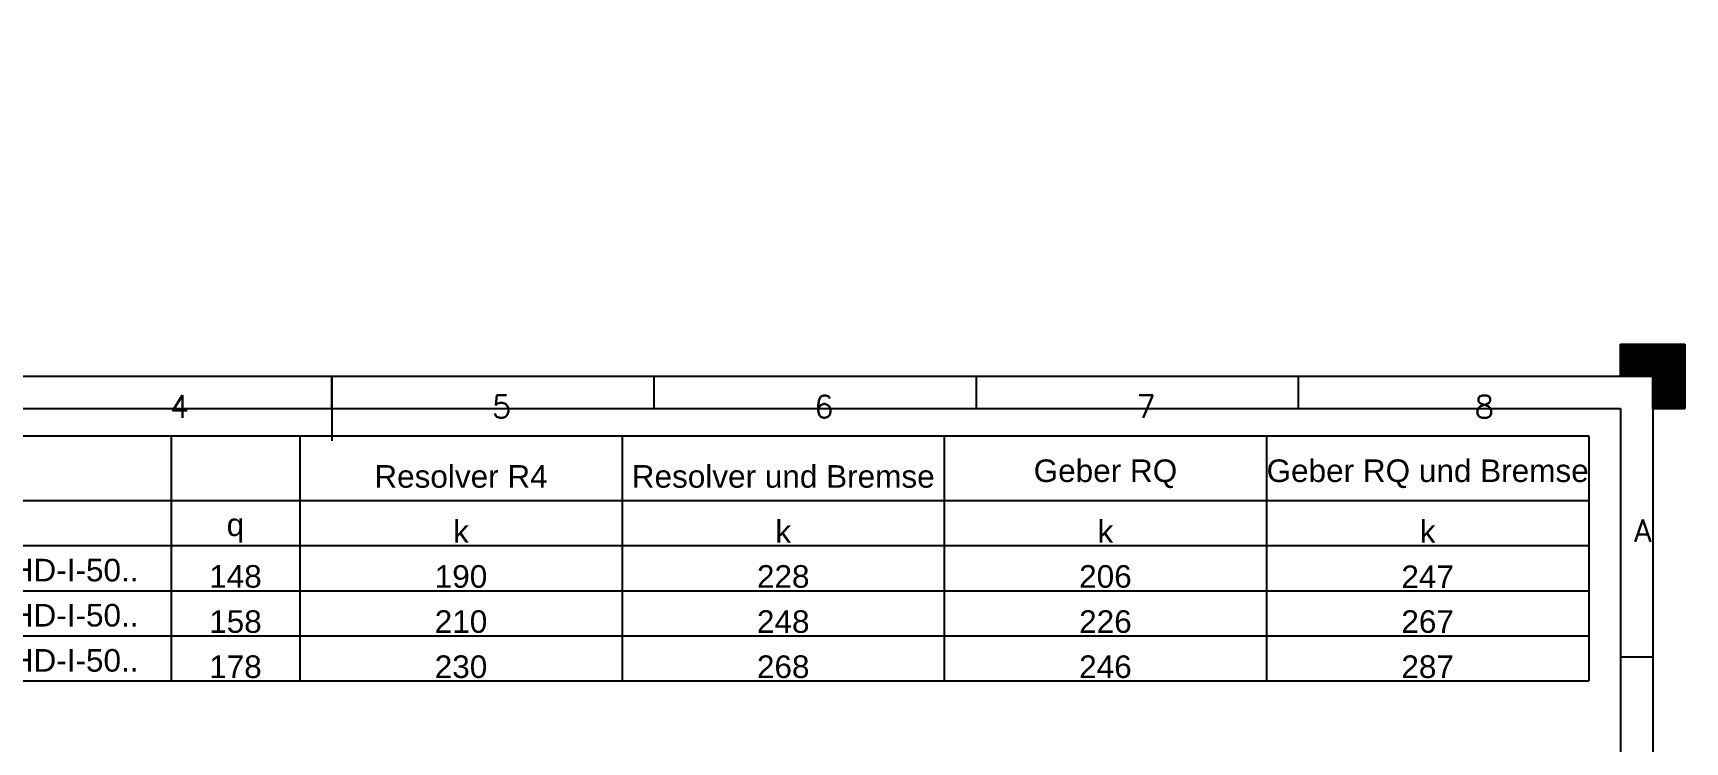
# Model space of a CAD drawing. Extents: x -222 to 420, y -710 to 345.
# Drawn here: x 163.7 to 420, y 235.3 to 345.2 of the extents above; entities that cross this region are included whole.
import ezdxf

# ---------------------------------------------------------------- set-up
doc = ezdxf.new("R2010")
doc.units = 0
doc.layers.add('1', color=7, linetype='CONTINUOUS')
doc.layers.add('256', color=7, linetype='CONTINUOUS')
doc.styles.add('ARIAL_UNICODE_MS', font='ARIALUNI.TTF')
doc.dimstyles.get("Standard").update_dxf_attribs({"dimtxt": 0.18, "dimasz": 0.18, "dimexe": 0.18, "dimexo": 0.0625, "dimgap": 0.09, "dimtad": 0, "dimtih": 1, "dimtoh": 1, "dimdec": 4, "dimzin": 0, "dimtxsty": 'STANDARD', "dimcen": 0.09, "dimazin": 3, "dimtfac": 1, "dimtdec": 4, "dimtofl": 0, "dimtmove": 0, "dimatfit": 3, "dimtolj": 1, "dimtzin": 0})

# ---------------------------------------------------------------- blocks, each defined once
blk = doc.blocks.new('_U2')
at = {"layer": '1', "color": 19}
for p, q in [((217.06, 192.81), (86.89, 192.81)), ((95.64, 128.9), (95.64, 194.81)), ((102.64, 162.12), (102.64, 194.81))]:
    blk.add_line(p, q, dxfattribs=at)
for points in [[(95.64, 192.81), (92.14, 191.87), (92.14, 193.75)], [(102.64, 192.81), (106.14, 193.75), (106.14, 191.87)]]:
    blk.add_solid(points, dxfattribs=at)
at = {"layer": '1', "color": 1, "linetype": 'CONTINUOUS', "char_height": 3.5, "attachment_point": 7, "style": 'ARIAL_UNICODE_MS'}
for s, insert in [('\\W1.0000; \\fArial Unicode MS|b0|i0;\\H3.50;für EHEDG-konforme Anbindung\\fArial Unicode MS|b0|i0;', (130.5, 193.24)), ('\\W1.0000;\\fArial Unicode MS|b0|i0;\\H3.50;min.\\fArial Unicode MS|b0|i0;', (109.62, 193.24)), ('\\W1.0000;7', (124.1, 193.24))]:
    blk.add_mtext(s, dxfattribs=dict(at, insert=insert))
blk = doc.blocks.new('HATCH3')
at = {"layer": '256', "color": 19, "linetype": 'CONTINUOUS'}
for p, q in [((410, 296.98988), (420, 296.98988)), ((410, 296.94755), (420, 296.94755)), ((410, 296.90522), (420, 296.90522)), ((410, 296.86289), (420, 296.86289)), ((410, 296.82056), (420, 296.82056)), ((410, 296.77823), (420, 296.77823)), ((410, 296.7359), (420, 296.7359)), ((410, 296.69357), (420, 296.69357)), ((410, 296.65124), (420, 296.65124)), ((410, 296.60891), (420, 296.60891)), ((410, 296.56658), (420, 296.56658)), ((410, 296.52425), (420, 296.52425)), ((410, 296.48192), (420, 296.48192)), ((410, 296.43959), (420, 296.43959)), ((410, 296.39726), (420, 296.39726)), ((410, 296.35493), (420, 296.35493)), ((410, 296.3126), (420, 296.3126)), ((410, 296.27027), (420, 296.27027)), ((410, 296.22794), (420, 296.22794)), ((410, 296.18561), (420, 296.18561)), ((410, 296.14328), (420, 296.14328)), ((410, 296.10095), (420, 296.10095)), ((410, 296.05862), (420, 296.05862)), ((410, 296.01629), (420, 296.01629)), ((410, 295.97396), (420, 295.97396)), ((410, 295.93163), (420, 295.93163)), ((410, 295.8893), (420, 295.8893)), ((410, 295.84697), (420, 295.84697)), ((410, 295.80464), (420, 295.80464)), ((410, 295.76231), (420, 295.76231)), ((410, 295.71998), (420, 295.71998)), ((410, 295.67765), (420, 295.67765)), ((410, 295.63532), (420, 295.63532)), ((410, 295.59299), (420, 295.59299)), ((410, 295.55066), (420, 295.55066)), ((410, 295.50833), (420, 295.50833)), ((410, 295.466), (420, 295.466)), ((410, 295.42367), (420, 295.42367)), ((410, 295.38134), (420, 295.38134)), ((410, 295.33901), (420, 295.33901)), ((410, 295.29668), (420, 295.29668)), ((410, 295.25435), (420, 295.25435)), ((410, 295.21202), (420, 295.21202)), ((410, 295.16969), (420, 295.16969)), ((410, 295.12736), (420, 295.12736)), ((410, 295.08503), (420, 295.08503)), ((410, 295.0427), (420, 295.0427)), ((410, 295.00037), (420, 295.00037)), ((410, 294.95804), (420, 294.95804)), ((410, 294.91571), (420, 294.91571)), ((410, 294.87338), (420, 294.87338)), ((410, 294.83105), (420, 294.83105)), ((410, 294.78872), (420, 294.78872)), ((410, 294.74639), (420, 294.74639)), ((410, 294.70406), (420, 294.70406)), ((410, 294.66173), (420, 294.66173)), ((410, 294.6194), (420, 294.6194)), ((410, 294.57707), (420, 294.57707)), ((410, 294.53474), (420, 294.53474)), ((410, 294.49241), (420, 294.49241)), ((410, 294.45008), (420, 294.45008)), ((410, 294.40775), (420, 294.40775)), ((410, 294.36542), (420, 294.36542)), ((410, 294.32309), (420, 294.32309)), ((410, 294.28076), (420, 294.28076)), ((410, 294.23843), (420, 294.23843)), ((410, 294.1961), (420, 294.1961)), ((410, 294.15377), (420, 294.15377)), ((410, 294.11144), (420, 294.11144)), ((410, 294.06911), (420, 294.06911)), ((410, 294.02678), (420, 294.02678)), ((410, 293.98445), (420, 293.98445)), ((410, 293.94212), (420, 293.94212)), ((410, 293.89979), (420, 293.89979)), ((410, 293.85746), (420, 293.85746)), ((410, 293.81513), (420, 293.81513)), ((410, 293.7728), (420, 293.7728)), ((410, 293.73047), (420, 293.73047)), ((410, 293.68814), (420, 293.68814)), ((410, 293.64581), (420, 293.64581)), ((410, 293.60348), (420, 293.60348)), ((410, 293.56115), (420, 293.56115)), ((410, 293.51882), (420, 293.51882)), ((410, 293.47649), (420, 293.47649)), ((410, 293.43416), (420, 293.43416)), ((410, 293.39183), (420, 293.39183)), ((410, 293.3495), (420, 293.3495)), ((410, 293.30717), (420, 293.30717)), ((410, 293.26484), (420, 293.26484)), ((410, 293.22251), (420, 293.22251)), ((410, 293.18018), (420, 293.18018)), ((410, 293.13785), (420, 293.13785)), ((410, 293.09552), (420, 293.09552)), ((410, 293.05319), (420, 293.05319)), ((410, 293.01086), (420, 293.01086)), ((410, 292.96853), (420, 292.96853)), ((410, 292.9262), (420, 292.9262)), ((410, 292.88387), (420, 292.88387)), ((410, 292.84154), (420, 292.84154)), ((410, 292.79921), (420, 292.79921)), ((410, 292.75688), (420, 292.75688)), ((410, 292.71455), (420, 292.71455)), ((410, 292.67222), (420, 292.67222)), ((410, 292.62989), (420, 292.62989)), ((410, 292.58756), (420, 292.58756)), ((410, 292.54523), (420, 292.54523)), ((410, 292.5029), (420, 292.5029)), ((410, 292.46057), (420, 292.46057)), ((410, 292.41824), (420, 292.41824)), ((410, 292.37591), (420, 292.37591)), ((410, 292.33358), (420, 292.33358)), ((410, 292.29125), (420, 292.29125)), ((410, 292.24892), (420, 292.24892)), ((410, 292.20659), (420, 292.20659)), ((410, 292.16426), (420, 292.16426)), ((410, 292.12193), (420, 292.12193)), ((410, 292.0796), (420, 292.0796)), ((410, 292.03727), (420, 292.03727)), ((415, 291.99494), (420, 291.99494)), ((415, 291.95261), (420, 291.95261)), ((415, 291.91028), (420, 291.91028)), ((415, 291.86795), (420, 291.86795)), ((415, 291.82562), (420, 291.82562)), ((415, 291.78329), (420, 291.78329)), ((415, 291.74096), (420, 291.74096)), ((415, 291.69863), (420, 291.69863)), ((415, 291.6563), (420, 291.6563)), ((415, 291.61397), (420, 291.61397)), ((415, 291.57164), (420, 291.57164)), ((415, 291.52931), (420, 291.52931)), ((415, 291.48698), (420, 291.48698)), ((415, 291.44465), (420, 291.44465)), ((415, 291.40232), (420, 291.40232)), ((415, 291.35999), (420, 291.35999)), ((415, 291.31766), (420, 291.31766)), ((415, 291.27533), (420, 291.27533)), ((415, 291.233), (420, 291.233)), ((415, 291.19067), (420, 291.19067)), ((415, 291.14834), (420, 291.14834)), ((415, 291.10601), (420, 291.10601)), ((415, 291.06368), (420, 291.06368)), ((415, 291.02135), (420, 291.02135)), ((415, 290.97902), (420, 290.97902)), ((415, 290.93669), (420, 290.93669)), ((415, 290.89436), (420, 290.89436)), ((415, 290.85203), (420, 290.85203)), ((415, 290.8097), (420, 290.8097)), ((415, 290.76737), (420, 290.76737)), ((415, 290.72504), (420, 290.72504)), ((415, 290.68271), (420, 290.68271)), ((415, 290.64038), (420, 290.64038)), ((415, 290.59805), (420, 290.59805)), ((415, 290.55572), (420, 290.55572)), ((415, 290.51339), (420, 290.51339)), ((415, 290.47106), (420, 290.47106)), ((415, 290.42873), (420, 290.42873)), ((415, 290.3864), (420, 290.3864)), ((415, 290.34407), (420, 290.34407)), ((415, 290.30174), (420, 290.30174)), ((415, 290.25941), (420, 290.25941)), ((415, 290.21708), (420, 290.21708)), ((415, 290.17475), (420, 290.17475)), ((415, 290.13242), (420, 290.13242)), ((415, 290.09009), (420, 290.09009)), ((415, 290.04776), (420, 290.04776)), ((415, 290.00543), (420, 290.00543)), ((415, 289.9631), (420, 289.9631)), ((415, 289.92077), (420, 289.92077)), ((415, 289.87844), (420, 289.87844)), ((415, 289.83611), (420, 289.83611)), ((415, 289.79378), (420, 289.79378)), ((415, 289.75145), (420, 289.75145)), ((415, 289.70912), (420, 289.70912)), ((415, 289.66679), (420, 289.66679)), ((415, 289.62446), (420, 289.62446)), ((415, 289.58213), (420, 289.58213)), ((415, 289.5398), (420, 289.5398)), ((415, 289.49747), (420, 289.49747)), ((415, 289.45514), (420, 289.45514)), ((415, 289.41281), (420, 289.41281)), ((415, 289.37048), (420, 289.37048)), ((415, 289.32815), (420, 289.32815)), ((415, 289.28582), (420, 289.28582)), ((415, 289.24349), (420, 289.24349)), ((415, 289.20116), (420, 289.20116)), ((415, 289.15883), (420, 289.15883)), ((415, 289.1165), (420, 289.1165)), ((415, 289.07417), (420, 289.07417)), ((415, 289.03184), (420, 289.03184)), ((415, 288.98951), (420, 288.98951)), ((415, 288.94718), (420, 288.94718)), ((415, 288.90485), (420, 288.90485)), ((415, 288.86252), (420, 288.86252)), ((415, 288.82019), (420, 288.82019)), ((415, 288.77786), (420, 288.77786)), ((415, 288.73553), (420, 288.73553)), ((415, 288.6932), (420, 288.6932)), ((415, 288.65087), (420, 288.65087)), ((415, 288.60854), (420, 288.60854)), ((415, 288.56621), (420, 288.56621)), ((415, 288.52388), (420, 288.52388)), ((415, 288.48155), (420, 288.48155)), ((415, 288.43922), (420, 288.43922)), ((415, 288.39689), (420, 288.39689)), ((415, 288.35456), (420, 288.35456)), ((415, 288.31223), (420, 288.31223)), ((415, 288.2699), (420, 288.2699)), ((415, 288.22757), (420, 288.22757)), ((415, 288.18524), (420, 288.18524)), ((415, 288.14291), (420, 288.14291)), ((415, 288.10058), (420, 288.10058)), ((415, 288.05825), (420, 288.05825)), ((415, 288.01592), (420, 288.01592)), ((415, 287.97359), (420, 287.97359)), ((415, 287.93126), (420, 287.93126)), ((415, 287.88893), (420, 287.88893)), ((415, 287.8466), (420, 287.8466)), ((415, 287.80427), (420, 287.80427)), ((415, 287.76194), (420, 287.76194)), ((415, 287.71961), (420, 287.71961)), ((415, 287.67728), (420, 287.67728)), ((415, 287.63495), (420, 287.63495)), ((415, 287.59262), (420, 287.59262)), ((415, 287.55029), (420, 287.55029)), ((415, 287.50796), (420, 287.50796)), ((415, 287.46563), (420, 287.46563)), ((415, 287.4233), (420, 287.4233)), ((415, 287.38097), (420, 287.38097)), ((415, 287.33864), (420, 287.33864)), ((415, 287.29631), (420, 287.29631)), ((415, 287.25398), (420, 287.25398)), ((415, 287.21165), (420, 287.21165)), ((415, 287.16932), (420, 287.16932)), ((415, 287.12699), (420, 287.12699)), ((415, 287.08466), (420, 287.08466)), ((415, 287.04233), (420, 287.04233)), ((415, 287), (420, 287))]:
    blk.add_line(p, q, dxfattribs=at)
blk = doc.blocks.new('TABULARNOTE4')
at = {"layer": '1', "color": 162, "linetype": 'CONTINUOUS'}
for p, q in [((85.07, 282.75), (185.07, 282.75)), ((185.07, 282.75), (185.07, 272.75)), ((185.07, 282.75), (205.07, 282.75)), ((205.07, 282.75), (205.07, 272.75)), ((205.07, 282.75), (255.07, 282.75)), ((255.07, 282.75), (255.07, 272.75)), ((255.07, 282.75), (305.07, 282.75)), ((305.07, 282.75), (305.07, 272.75)), ((305.07, 282.75), (355.07, 282.75)), ((355.07, 282.75), (355.07, 272.75)), ((355.07, 282.75), (405.07, 282.75)), ((405.07, 282.75), (405.07, 272.75)), ((85.07, 272.75), (185.07, 272.75)), ((185.07, 272.75), (205.07, 272.75)), ((185.07, 272.75), (185.07, 265.75)), ((205.07, 272.75), (255.07, 272.75)), ((205.07, 272.75), (205.07, 265.75)), ((255.07, 272.75), (305.07, 272.75)), ((255.07, 272.75), (255.07, 265.75)), ((305.07, 272.75), (355.07, 272.75)), ((305.07, 272.75), (305.07, 265.75)), ((355.07, 272.75), (405.07, 272.75)), ((355.07, 272.75), (355.07, 265.75)), ((405.07, 272.75), (405.07, 265.75)), ((85.07, 265.75), (185.07, 265.75)), ((185.07, 265.75), (205.07, 265.75)), ((185.07, 265.75), (185.07, 258.75)), ((205.07, 265.75), (255.07, 265.75)), ((205.07, 265.75), (205.07, 258.75)), ((255.07, 265.75), (305.07, 265.75)), ((255.07, 265.75), (255.07, 258.75)), ((305.07, 265.75), (355.07, 265.75)), ((305.07, 265.75), (305.07, 258.75)), ((355.07, 265.75), (405.07, 265.75)), ((355.07, 265.75), (355.07, 258.75)), ((405.07, 265.75), (405.07, 258.75)), ((85.07, 258.75), (185.07, 258.75)), ((185.07, 258.75), (205.07, 258.75)), ((185.07, 258.75), (185.07, 251.75)), ((205.07, 258.75), (255.07, 258.75)), ((205.07, 258.75), (205.07, 251.75)), ((255.07, 258.75), (305.07, 258.75)), ((255.07, 258.75), (255.07, 251.75)), ((305.07, 258.75), (355.07, 258.75)), ((305.07, 258.75), (305.07, 251.75)), ((355.07, 258.75), (405.07, 258.75)), ((355.07, 258.75), (355.07, 251.75)), ((405.07, 258.75), (405.07, 251.75)), ((85.07, 251.75), (185.07, 251.75)), ((185.07, 251.75), (205.07, 251.75)), ((185.07, 251.75), (185.07, 244.75)), ((205.07, 251.75), (255.07, 251.75)), ((205.07, 251.75), (205.07, 244.75)), ((255.07, 251.75), (305.07, 251.75)), ((255.07, 251.75), (255.07, 244.75)), ((305.07, 251.75), (355.07, 251.75)), ((305.07, 251.75), (305.07, 244.75)), ((355.07, 251.75), (405.07, 251.75)), ((355.07, 251.75), (355.07, 244.75)), ((405.07, 251.75), (405.07, 244.75)), ((85.07, 244.75), (185.07, 244.75)), ((185.07, 244.75), (205.07, 244.75)), ((205.07, 244.75), (255.07, 244.75)), ((255.07, 244.75), (305.07, 244.75)), ((305.07, 244.75), (355.07, 244.75)), ((355.07, 244.75), (405.07, 244.75))]:
    blk.add_line(p, q, dxfattribs=at)
at = {"layer": '1', "color": 1, "linetype": 'CONTINUOUS', "char_height": 3.5, "attachment_point": 8, "style": 'ARIAL_UNICODE_MS'}
for s, insert in [('\\W1.0000;Resolver R4', (230.07, 274.67)), ('\\W1.0000;Resolver und Bremse', (280.07, 274.67)), ('\\W1.0000;Geber RQ', (330.07, 274.64)), ('\\W1.0000;Geber RQ und Bremse', (380.07, 274.64)), ('\\W1.0000;q', (195.07, 266.17)), ('\\W1.0000;k', (230.07, 266.17)), ('\\W1.0000;k', (280.07, 266.17)), ('\\W1.0000;k', (330.07, 266.17)), ('\\W1.0000;k', (380.07, 266.17)), ('\\W1.0000;KSG 162... HD(-MD)-R../S1/PG-HD-I-50.. ', (135.07, 259.14)), ('\\W1.0000;148', (195.07, 259.16)), ('\\W1.0000;190', (230.07, 259.16)), ('\\W1.0000;228', (280.07, 259.16)), ('\\W1.0000;206', (330.07, 259.16)), ('\\W1.0000;247', (380.07, 259.16)), ('\\W1.0000;KSG 164... HD(-MD)-R../S1/PG-HD-I-50..', (135.07, 252.14)), ('\\W1.0000;158', (195.07, 252.16)), ('\\W1.0000;210', (230.07, 252.16)), ('\\W1.0000;248', (280.07, 252.16)), ('\\W1.0000;226', (330.07, 252.16)), ('\\W1.0000;267', (380.07, 252.16)), ('\\W1.0000;KSG 166... HD(-MD)-R../S1/PG-HD-I-50..', (135.07, 245.14)), ('\\W1.0000;178', (195.07, 245.16)), ('\\W1.0000;230', (230.07, 245.16)), ('\\W1.0000;268', (280.07, 245.16)), ('\\W1.0000;246', (330.07, 245.16)), ('\\W1.0000;287', (380.07, 245.16))]:
    blk.add_mtext(s, dxfattribs=dict(at, insert=insert))

msp = doc.modelspace()

# ---------------------------------------------------------------- linework, layer by layer
at = {"layer": '256', "color": 19, "linetype": 'CONTINUOUS'}
for p, q in [((410, 297), (420, 297)), ((410, 292), (410, 297)), ((420, 297), (420, 287)), ((15, 292), (415, 292)), ((210, 292), (210, 287)), ((210, 287), (210, 292)), ((260, 292), (260, 287)), ((310, 292), (310, 287)), ((360, 292), (360, 287)), ((415, 292), (410, 292)), ((415, 292), (415, 5)), ((415, 287), (415, 292)), ((20, 287), (410, 287)), ((210, 287), (210, 282)), ((410, 287), (410, 10)), ((420, 287), (415, 287)), ((410, 248.5), (415, 248.5))]:
    msp.add_line(p, q, dxfattribs=at)

# ---------------------------------------------------------------- block references
at = {"layer": '1', "color": 162, "linetype": 'CONTINUOUS'}
msp.add_blockref('TABULARNOTE4', (0, 0), dxfattribs=at)
at = {"layer": '256', "color": 19, "linetype": 'CONTINUOUS'}
msp.add_blockref('HATCH3', (0, 0), dxfattribs=at)

# ---------------------------------------------------------------- texts
at = {"layer": '256', "color": 19, "linetype": 'CONTINUOUS', "char_height": 3.5, "attachment_point": 7, "style": 'ARIAL_UNICODE_MS'}
for s, insert in [('\\W1.0000;\\Fsimplex.shx;4', (184.88, 285.55)), ('\\W1.0000;\\Fsimplex.shx;5', (234.88, 285.55)), ('\\W1.0000;\\Fsimplex.shx;6', (284.88, 285.54)), ('\\W1.0000;\\Fsimplex.shx;7', (334.88, 285.55)), ('\\W1.0000;\\Fsimplex.shx;8', (387.38, 285.54)), ('\\W1.0000;\\Fsimplex.shx;A', (412.1, 266.3))]:
    msp.add_mtext(s, dxfattribs=dict(at, insert=insert))

# ---------------------------------------------------------------- dimensions: what is measured, and where the dimension line sits
at = {"layer": '1', "color": 19, "linetype": 'CONTINUOUS'}
dim = msp.add_linear_dim(base=(238.51, 345.22), p1=(95.64, 128.9), p2=(102.64, 162.12), text='\\C1;\\H3.50;\\fArial Unicode MS|b0|i0;\\fArial Unicode MS|b0|i0;\\H3.50;min.\\fArial Unicode MS|b0|i0;\\fArial Unicode MS|b0|i0;\\H3.50;\\C1; <> \\C1;\\H3.50;\\fArial Unicode MS|b0|i0; \\fArial Unicode MS|b0|i0;\\H3.50;für EHEDG-konforme Anbindung\\fArial Unicode MS|b0|i0;\\fArial Unicode MS|b0|i0;\\H3.50;\\C1;', dimstyle='STANDARD', override={"dimtxt": 3.5, "dimasz": 3.5, "dimexe": 2, "dimexo": 0, "dimgap": 1.75, "dimtad": 1, "dimtih": 1, "dimtoh": 0, "dimdec": 1, "dimlfac": 1, "dimzin": 8, "dimdsep": 44, "dimlunit": 2, "dimtxsty": 'ARIAL_UNICODE_MS', "dimsah": 1, "dimse1": 0, "dimse2": 0, "dimsd1": 0, "dimsd2": 0, "dimclrd": 19, "dimclre": 19, "dimclrt": 1, "dimtol": 0, "dimtm": -0.1, "dimtfac": 0.714286, "dimtdec": 2, "dimtofl": 1, "dimtmove": 0, "dimatfit": 2, "dimtzin": 8, "dimlwd": 35, "dimlwe": 35}, dxfattribs=at)
dim.commit()
dim.dimension.update_dxf_attribs({"geometry": '_U2', "text_midpoint": (162.9, 192.81), "dimtype": 160})

doc.saveas('drawing.dxf')
